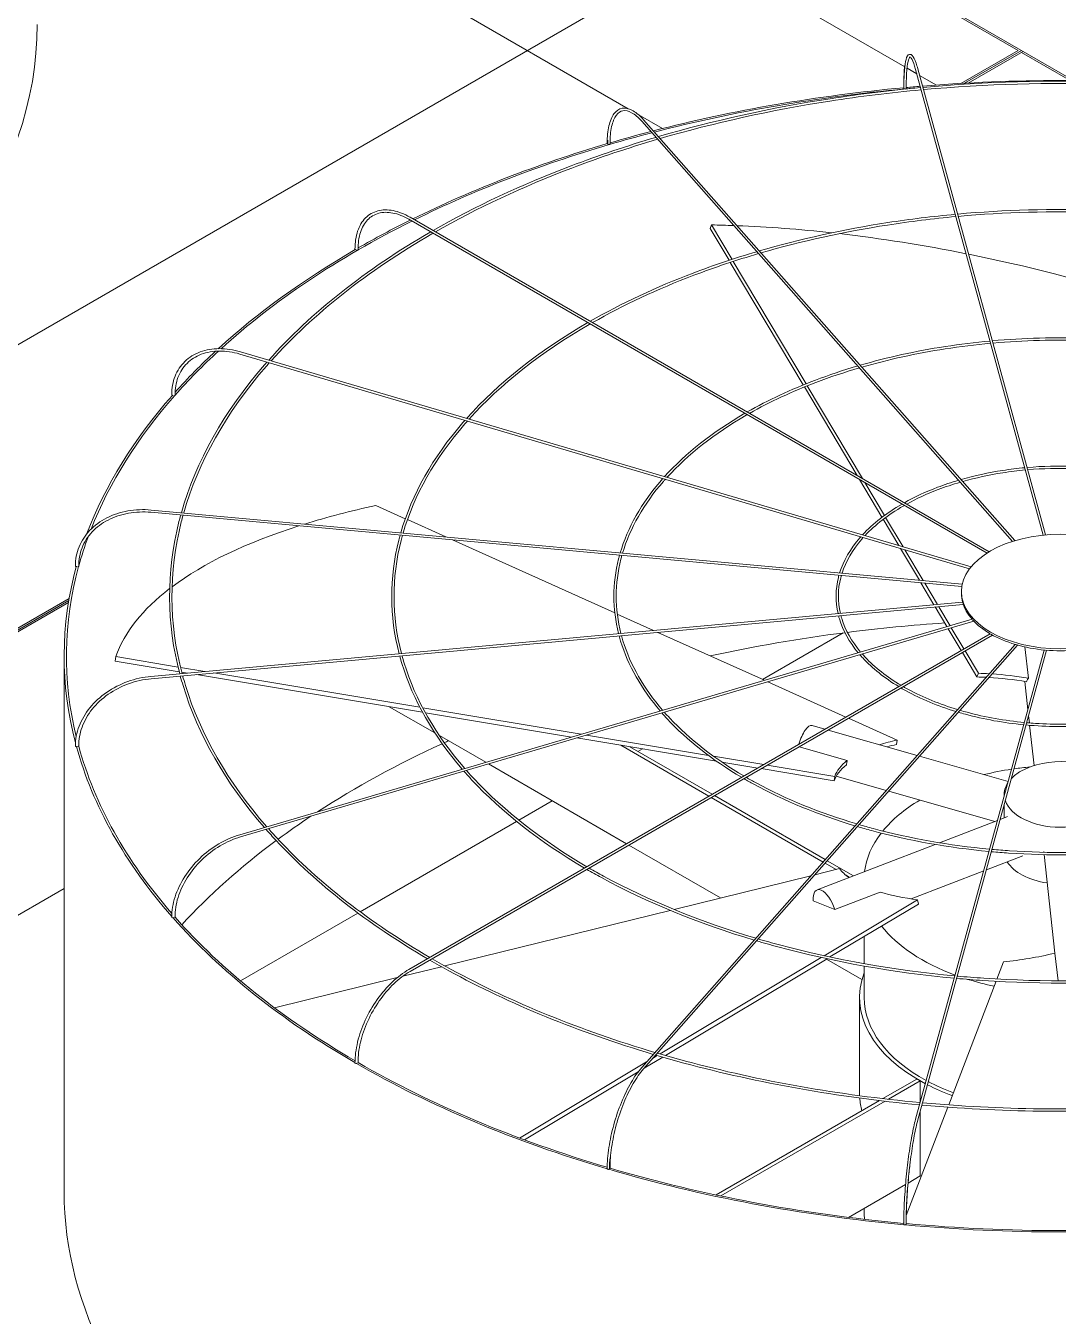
# Model space of a CAD drawing. Header units: millimetres. Extents: x -312439 to 477422, y -331570 to 212570.
# Drawn here: x 398898.2 to 399169.7, y 92986.9 to 93326.3 of the extents above; entities that cross this region are included whole.
import ezdxf

# ---------------------------------------------------------------- set-up
doc = ezdxf.new("R2010")
doc.units = ezdxf.units.MM

msp = doc.modelspace()

# ---------------------------------------------------------------- linework, layer by layer
at = {"color": 0, "linetype": 'Continuous', "lineweight": 0, "extrusion": (8.40036e-17, 0.816497, 0.57735)}
for p, q in [((399173.712, 93311.863), (398901.151, 93469.226)), ((398901.171, 93447.212), (399129.31, 93315.496)), ((399056.607, 93304.465), (398901.171, 93394.205)), ((399095.037, 93357.286), (398105.478, 92785.964)), ((399159.131, 93319.781), (399116.258, 93344.534)), ((399144.109, 93311.108), (399159.131, 93319.781)), ((399159.998, 93319.781), (399145.071, 93311.163)), ((399160.431, 93319.531), (399146.028, 93311.216)), ((399172.836, 93311.869), (399159.998, 93319.281)), ((399129.931, 93315.138), (399132.483, 93313.664)), ((399166.384, 93192.399), (399132.763, 93314.956)), ((399132.173, 93314.794), (399165.766, 93192.339)), ((399133.237, 93313.229), (399137.644, 93310.684)), ((399065.637, 93299.251), (399059.215, 93302.959)), ((399060.624, 93301.557), (399158.306, 93190.873)), ((399157.664, 93190.674), (399060.165, 93301.152)), ((399150.964, 93187.596), (398998.932, 93275.372)), ((399151.555, 93187.962), (398999.238, 93275.903)), ((399078.164, 93272.929), (399078.535, 93273.896)), ((399083.127, 93264.589), (399078.164, 93272.929)), ((399078.535, 93273.896), (399083.918, 93264.848)), ((399102.627, 93231.814), (399083.448, 93264.05)), ((399084.239, 93264.309), (399103.39, 93232.122)), ((398954.627, 93240.534), (399146.794, 93184.003)), ((398954.454, 93239.947), (399146.385, 93183.485)), ((399116.77, 93208.046), (399102.944, 93231.282)), ((399103.707, 93231.59), (399118.21, 93207.214)), ((399123.335, 93197.011), (399117.411, 93206.968)), ((399118.851, 93206.137), (399123.99, 93197.5)), ((398997.975, 93196.649), (398990.217, 93200.14)), ((399144.335, 93178.824), (398931.095, 93198.324)), ((399144.45, 93179.429), (398931.151, 93198.934)), ((399008.643, 93191.847), (398998.535, 93196.396)), ((399127.739, 93189.609), (399123.651, 93196.481)), ((399124.305, 93196.971), (399128.886, 93189.272)), ((399053.072, 93171.851), (399010.358, 93191.076)), ((399133.183, 93180.459), (399128.2, 93188.835)), ((399129.346, 93188.498), (399134.184, 93180.367)), ((399137.02, 93174.011), (399133.57, 93179.809)), ((399134.571, 93179.717), (399137.917, 93174.093)), ((399144.233, 93176.99), (399144.233, 93177.49)), ((398909.57, 93175.697), (398663.335, 93033.533)), ((398909.475, 93175.142), (398664.296, 93033.588)), ((398665.254, 93033.641), (398909.384, 93174.589)), ((399144.536, 93174.698), (398931.095, 93155.18)), ((398931.151, 93154.57), (399144.717, 93174.1)), ((399140.437, 93168.269), (399137.367, 93173.428)), ((399138.264, 93173.51), (399141.241, 93168.505)), ((398954.454, 93113.557), (399147.024, 93170.207)), ((399147.484, 93169.703), (398954.627, 93112.97)), ((399063.26, 93167.266), (399053.723, 93171.558)), ((399151.785, 93166.382), (398998.932, 93078.132)), ((398999.238, 93077.601), (399152.405, 93166.032)), ((399092.418, 93154.143), (399064.396, 93166.755)), ((399091.912, 93154.371), (399113.103, 93166.606)), ((399144.174, 93161.987), (399140.76, 93167.725)), ((399141.565, 93167.962), (399144.878, 93162.394)), ((399158.341, 93163.597), (399060.165, 93052.352)), ((399158.992, 93163.409), (399060.624, 93051.946)), ((399161.841, 93154.714), (399160.929, 93162.923)), ((398908.242, 93019.739), (398908.242, 93160.479)), ((398921.647, 93159.221), (398921.811, 93160.367)), ((398938.502, 93156.415), (398921.647, 93159.221)), ((398921.811, 93160.367), (398938.199, 93157.638)), ((399132.173, 93038.71), (399166.026, 93162.115)), ((399166.646, 93162.059), (399132.763, 93038.548)), ((399148.318, 93155.022), (399144.487, 93161.461)), ((399145.191, 93161.867), (399148.689, 93155.989)), ((398938.855, 93157.529), (398945.21, 93156.471)), ((398940.664, 93156.055), (398939.163, 93156.305)), ((399002.48, 93145.764), (398943.048, 93155.658)), ((398947.594, 93156.074), (399001.798, 93147.05)), ((399148.318, 93155.022), (399148.689, 93155.989)), ((399113.867, 93144.489), (399093.276, 93153.757)), ((399160.898, 93153.843), (399161.722, 93146.426)), ((399005.744, 93140.301), (398993.77, 93147.214)), ((399002.555, 93146.924), (399044.27, 93139.979)), ((399041.724, 93139.23), (399003.248, 93145.636)), ((399104.988, 93142.251), (399108.334, 93141.295)), ((399127.339, 93138.426), (399114.555, 93144.18)), ((399161.906, 93144.779), (399162.11, 93142.938)), ((399162.179, 93142.318), (399163.354, 93131.752)), ((399019.117, 93132.58), (399006.935, 93139.613)), ((399079.804, 93132.89), (399043.11, 93138.999)), ((399045.656, 93139.748), (399077.685, 93134.416)), ((399109.153, 93141.061), (399132.553, 93134.376)), ((399054.626, 93137.082), (399077.831, 93123.684)), ((399078.697, 93124.184), (399057.06, 93136.677)), ((399059.162, 93135.463), (399060.324, 93136.133)), ((399101.585, 93136.691), (399114.207, 93133.085)), ((399127.175, 93137.281), (399127.339, 93138.426)), ((399056.178, 93111.183), (399019.85, 93132.157)), ((399079.028, 93134.192), (399092.225, 93131.995)), ((399090.649, 93131.085), (399081.228, 93132.653)), ((399093.176, 93131.837), (399110.924, 93128.882)), ((399133.206, 93134.19), (399156.537, 93127.524)), ((399110.76, 93127.737), (399091.6, 93130.926)), ((399110.76, 93127.737), (399110.924, 93128.882)), ((399111.325, 93128.943), (399124.449, 93125.194)), ((399125.102, 93125.007), (399153.057, 93117.021)), ((399027.825, 93117.37), (399036.643, 93122.461)), ((399078.444, 93123.331), (399107.832, 93106.364)), ((399108.416, 93107.026), (399079.31, 93123.831)), ((399155.492, 93124.143), (399155.492, 93123.714)), ((399154.436, 93117.552), (399156.381, 93118.3)), ((399155.492, 93121.399), (399155.492, 93117.958)), ((398986.105, 93093.283), (399027.256, 93117.042)), ((399138.498, 93111.421), (399153.726, 93117.279)), ((399080.892, 93096.914), (399056.79, 93110.829)), ((399106.274, 93099.026), (399137.371, 93110.988)), ((399150.804, 93104.31), (399160.35, 93107.982)), ((399165.893, 93108.918), (399165.866, 93109.161)), ((399168.841, 93082.404), (399165.961, 93108.304)), ((399112.182, 93104.621), (399105.702, 93103.025)), ((399108.373, 93106.051), (399111.248, 93104.391)), ((399115.876, 93102.719), (399108.957, 93106.714)), ((399104.658, 93102.768), (399068.642, 93093.896)), ((399113.883, 93102.87), (399114.836, 93102.32)), ((399130.977, 93096.683), (399150.094, 93104.037)), ((398908.242, 93099.421), (398779.567, 93025.13)), ((399110.901, 93093.864), (399122.833, 93098.454)), ((399105.204, 93096.133), (399110.901, 93093.864)), ((399108.112, 93081.726), (399132.703, 93096.446)), ((399132.909, 93095.314), (399109.652, 93081.393)), ((399132.909, 93095.314), (399132.703, 93096.446)), ((398954.641, 93075.117), (398985.527, 93092.95)), ((399067.637, 93093.649), (399008.368, 93079.05)), ((399118.668, 93079.633), (399118.668, 93086.79)), ((399064.969, 93055.902), (399107.346, 93081.268)), ((399108.881, 93080.932), (399066.383, 93055.494)), ((399118.083, 93075.442), (399108.73, 93080.842)), ((399168.841, 93082.404), (399169.649, 93075.138)), ((399007.495, 93078.835), (398997.302, 93076.324)), ((399118.668, 93070.701), (399118.668, 93079.011)), ((399155.31, 93080.14), (399153.571, 93075.602)), ((398995.856, 93075.968), (398963.596, 93068.022)), ((399153.341, 93075.001), (399140.886, 93042.493)), ((399117.443, 93045.698), (399117.443, 93070.701)), ((399028.026, 93033.789), (399061.426, 93053.781)), ((399065.664, 93055.063), (399060.811, 93052.158)), ((399063.158, 93054.818), (399064.253, 93055.473)), ((399059.238, 93051.217), (399029.318, 93033.307)), ((399132.543, 93049.305), (399123.601, 93044.142)), ((399125.044, 93043.975), (399133.409, 93048.805)), ((399133.409, 93048.805), (399132.543, 93049.305)), ((399133.409, 93048.805), (399133.409, 93043.216)), ((399122.715, 93043.631), (399079.729, 93018.813)), ((399080.997, 93018.545), (399124.153, 93043.461)), ((399140.657, 93041.896), (399129.735, 93013.389)), ((399133.409, 93040.901), (399133.409, 93023.802)), ((399133.409, 93023.802), (399130.205, 93021.952)), ((399129.54, 93021.568), (399114.57, 93012.925)), ((399118.668, 93014.305), (399118.668, 93015.291)), ((399129.058, 93011.619), (399128.955, 93011.351))]:
    msp.add_line(p, q, dxfattribs=at)
at = {"color": 0, "linetype": 'Continuous', "lineweight": 0}
for centre, major_axis, ratio, start_param, end_param in [((398638.946, 93326.613), (262.225, 0), 0.5773503, 5.4977871, 6.2831853), ((399170.468, 93160.479), (-262.225, 0), 0.5773503, 4.5737285, 4.8518651), ((399170.468, 93160.479), (-262.225, 0), 0.5773503, 4.8709744, 5.1337903), ((399170.468, 93160.479), (-261.613, 0), 0.5773503, 4.8702538, 5.1336735), ((399129.362, 93309.986), (0.306, 0), 0.5773503, 3.1415927, 3.7072911), ((399129.41, 93309.812), (0.306, 0.001), 0.5647458, 3.2969897, 4.867786), ((399129.41, 93309.812), (0.306, 0.001), 0.5647458, 4.867786, 6.2831853), ((399170.468, 93160.479), (-261.613, 0), 0.5773503, 4.8601846, 4.8693633), ((399170.468, 93160.479), (-262.225, 0), 0.5773503, 4.8542575, 4.8684283), ((399170.468, 93160.479), (-261.613, 0), 0.5773503, 5.1364588, 5.1836819), ((399170.468, 93160.479), (-262.225, 0), 0.5773503, 5.1365691, 5.1818933), ((399170.468, 93160.479), (-262.225, 0), 0.5773503, 5.1849758, 5.420347), ((399170.468, 93160.479), (-261.613, 0), 0.5773503, 5.183912, 5.4201653), ((399051.381, 93295.358), (0.306, 0), 0.5773503, 3.1415927, 4.134446), ((399051.52, 93295.2), (0.306, 0.003), 0.5659728, 3.6079382, 5.1787345), ((399051.52, 93295.2), (0.306, 0.003), 0.5659728, 5.1787345, 6.2831853), ((399170.468, 93160.479), (-261.613, 0), 0.5773503, 5.4234857, 5.718128), ((399170.468, 93160.479), (-262.225, 0), 0.5773503, 5.4236595, 5.4949761), ((399170.838, 93118.763), (-236.033, 90.421), 0.5343599, 5.2814302, 5.3074736), ((399170.838, 93118.763), (-236.033, 90.421), 0.5343599, 5.1688261, 5.2776752), ((399170.838, 93118.763), (-236.033, 90.421), 0.5343599, 5.0198116, 5.1604272), ((399170.468, 93160.479), (-262.225, 0), 0.5773503, 5.4989549, 5.7196003), ((398985.046, 93267.532), (0.306, 0), 0.5773503, 3.1415927, 4.450555), ((398985.263, 93267.407), (0.306, 0.004), 0.5683066, 5.4901351, 6.2831853), ((398985.263, 93267.407), (0.306, 0.004), 0.5683066, 3.9193388, 5.4901351), ((399170.838, 93118.763), (-236.033, 90.421), 0.5343599, 4.8289255, 5.0170065), ((399170.468, 93160.479), (-261.613, 0), 0.5773503, 5.7230202, 5.8115447), ((399170.468, 93160.479), (-262.225, 0), 0.5773503, 5.7247725, 5.8068149), ((399170.468, 93160.479), (-262.225, 0), 0.5773503, 5.8129334, 6.0685314), ((399170.468, 93160.479), (-261.613, 0), 0.5773503, 5.8119417, 6.0598961), ((398936.851, 93229.234), (0.306, 0), 0.5773503, 3.1415927, 4.7647143), ((398937.124, 93229.154), (0.306, 0.005), 0.5715189, 4.2314546, 5.8022509), ((398937.124, 93229.154), (0.306, 0.005), 0.5715189, 5.8022509, 6.2831853), ((399170.632, 93118.941), (-250.189, 35.961), 0.3284711, 5.5638228, 5.6785471), ((399170.632, 93118.941), (-250.189, 35.961), 0.3284711, 5.6885713, 5.965771), ((399170.468, 93160.479), (-261.613, 0), 0.5773503, 6.0736106, 6.1250005), ((399170.468, 93160.479), (-262.225, 0), 0.5773503, 6.126925, 6.4343205), ((399170.468, 93160.479), (-261.613, 0), 0.5773503, 6.1262297, 6.4235661), ((398911.514, 93184.211), (0.306, 0), 0.5773503, 3.1415927, 5.0788735), ((398911.816, 93184.184), (0.306, 0.006), 0.5752952, 4.5444916, 6.1152879), ((398911.816, 93184.184), (0.306, 0.006), 0.5752952, 6.1152879, 6.2831853), ((399170.632, 93118.941), (-250.189, 35.961), 0.3284711, 5.9728515, 6.2156373), ((399170.359, 93176.99), (-26.126, 0), 0.5773503, 0, 0.1535113), ((399170.359, 93176.99), (-26.126, 0), 0.5773503, 0.160648, 0.4676706), ((399170.468, 93019.239), (-261.613, 0), 0.5773503, 4.8296672, 4.9289778), ((399170.359, 93176.99), (-26.126, 0), 0.5773503, 0.4748072, 0.7818298), ((399170.468, 93019.239), (-261.613, 0), 0.5773503, 4.9315023, 5.0730373), ((399170.359, 93176.99), (-26.126, 0), 0.5773503, 0.7889665, 1.0959891), ((399170.359, 93176.99), (-26.126, 0), 0.5773503, 1.1031258, 1.4101484), ((399170.359, 93176.99), (-26.126, 0), 0.5773503, 1.417285, 1.7243076), ((399170.838, 93118.763), (56.639, -21.698), 0.5343599, 2.113134, 2.1658809), ((399170.838, 93118.763), (56.639, -21.698), 0.5343599, 1.92896, 2.0989228), ((399170.468, 93117.796), (-56.639, 21.698), 0.5343599, 5.2632147, 5.3074736), ((399170.468, 93117.796), (-56.639, 21.698), 0.5343599, 5.0728277, 5.2488944), ((399103.469, 93136.936), (1.518, 5.315), 0.3621096, 0, 1.5955332), ((398911.514, 93136.872), (0.306, 0), 0.5773503, 3.1415927, 5.3930328), ((399170.468, 93160.479), (-262.225, 0), 0.5773503, 0.15775, 0.4689102), ((398911.816, 93136.9), (0.306, 0.006), 0.5792658, 4.8585762, 6.2831853), ((399170.468, 93160.479), (-261.613, 0), 0.5773503, 0.1573017, 0.4645126), ((399170.468, 93019.239), (-261.613, 0), 0.5773503, 5.3840325, 5.5566031), ((399170.468, 93019.239), (-261.613, 0), 0.5773503, 5.3759613, 5.381266), ((399170.632, 93118.941), (-60.036, 8.629), 0.3284711, 5.5638228, 5.6832782), ((399170.468, 93117.796), (-60.036, 8.629), 0.3284711, 5.5638228, 5.6281345), ((399170.468, 93117.796), (-60.036, 8.629), 0.3284711, 5.9809914, 6.2156373), ((399170.632, 93118.941), (-60.036, 8.629), 0.3284711, 5.9787164, 6.2156373), ((399170.468, 93124.143), (-14.976, 0), 0.5773503, 3.6916997, 5.4977871), ((399170.468, 93101.831), (-51.8, 0), 0.5773503, 4.9668384, 5.1151413), ((399170.468, 93124.143), (-14.976, 0), 0.5773503, 5.4977871, 5.7722245), ((399170.468, 93101.831), (-51.8, 0), 0.5773503, 4.8725497, 4.9536635), ((399170.468, 93124.143), (-14.976, 0), 0.5773503, 5.9253681, 6.3268432), ((399170.468, 93101.831), (-51.8, 0), 0.5773503, 5.5125312, 5.8454489), ((399170.468, 93124.143), (-14.976, 0), 0.5773503, 0.1968015, 2.9056449), ((399170.468, 93019.239), (-261.613, 0), 0.5773503, 5.5668053, 5.6187776), ((399170.468, 93019.239), (-261.613, 0), 0.5773503, 5.6218563, 5.7966666), ((399170.468, 93101.831), (-51.8, 0), 0.5773503, 5.864801, 6.2160224), ((399170.262, 93118.927), (-59.674, -10.853), 0.3443205, 0.1772511, 0.3142745), ((399170.468, 93109.236), (-14.976, 0), 0.5773503, 0.3310244, 1.3226651), ((399108.258, 93093.867), (-1.984, 5.159), 0.4527097, 4.5393785, 7.2340672), ((399170.262, 93118.927), (-59.674, -10.853), 0.3443205, 0.5921448, 0.8290657), ((398936.851, 93091.85), (0.306, 0), 0.5773503, 3.1415927, 5.7071921), ((399170.468, 93160.479), (-262.225, 0), 0.5773503, 0.4717795, 0.7837457), ((398937.124, 93091.93), (0.306, 0.005), 0.5830421, 5.1737369, 6.2831853), ((399170.468, 93160.479), (-261.613, 0), 0.5773503, 0.4715588, 0.781436), ((399170.468, 93101.831), (-51.8, 0), 0.5773503, 0.4237953, 1.0021877), ((399170.097, 93118.735), (-56.425, -22.248), 0.5660586, 1.0925617, 1.3294826), ((399170.468, 93070.701), (-53.025, 0), 0.5773503, 6.0678252, 7.1147249), ((399170.468, 93101.831), (-51.8, 0), 0.5773503, 1.0153625, 1.0203014), ((399170.468, 93101.831), (-51.8, 0), 0.5773503, 1.0757224, 1.2236785), ((399170.468, 93070.701), (51.8, 0), 0.5773503, 3.1415927, 3.9574848), ((398985.263, 93053.676), (0.306, 0.004), 0.5862544, 5.4898935, 6.2831853), ((399170.468, 93160.479), (-261.613, 0), 0.5773503, 0.7858227, 1.096892), ((398985.046, 93053.551), (0.306, 0), 0.5773503, 3.1415927, 6.0213513), ((399170.468, 93160.479), (-262.225, 0), 0.5773503, 0.7858257, 1.0981183), ((399170.468, 93070.701), (-53.025, 0), 0.5773503, 0.8456372, 1.0001122), ((399170.468, 93070.701), (51.8, 0), 0.5773503, 3.9720631, 4.1329788), ((399170.468, 93045.698), (53.025, 0), 0.5773503, 3.1415927, 3.1671433), ((399170.468, 93045.698), (53.025, 0), 0.5773503, 3.1875095, 3.2970925), ((399051.381, 93025.726), (-0.306, 0), 0.5773503, 0, 3.1415927), ((399170.468, 93160.479), (-262.225, 0), 0.5773503, 1.0998851, 1.4125333), ((399051.52, 93025.883), (-0.306, -0.003), 0.5885883, 2.6652649, 3.1415927), ((399170.468, 93160.479), (-261.613, 0), 0.5773503, 1.1000981, 1.4118355), ((399170.468, 93045.698), (53.025, 0), 0.5773503, 3.9385413, 3.9453811), ((399170.468, 93019.739), (262.225, 0), 0.5773503, 3.1415927, 5.4977871), ((399170.468, 93014.305), (51.8, 0), 0.5773503, 3.1415927, 3.2048035), ((399129.362, 93011.097), (-0.306, 0), 0.5773503, 0, 3.1415927), ((399170.468, 93160.479), (-262.225, 0), 0.5773503, 1.4139544, 1.727034), ((399129.41, 93011.272), (-0.306, -0.001), 0.5898153, 2.9827557, 3.1415927), ((399170.468, 93160.479), (-261.613, 0), 0.5773503, 1.41439, 1.726367), ((398689.693, 92882.904), (-261.613, 0), 0.5773503, 3.7066773, 3.9265771), ((398689.693, 92882.904), (-262.225, 0), 0.5773503, 3.705131, 3.9265633)]:
    msp.add_ellipse(centre, major_axis=major_axis, ratio=ratio, start_param=start_param, end_param=end_param, dxfattribs=at)
msp.add_ellipse((399170.359, 93177.49), major_axis=(26.126, 0), ratio=0.5773503, dxfattribs=at)
for points, knots in [([(399129.056, 93309.986), (399129.056, 93311.69), (399129.108, 93313.207), (399129.31, 93315.725), (399129.46, 93316.725), (399129.862, 93318.147), (399130.087, 93318.662), (399130.872, 93318.777), (399131.121, 93318.63), (399131.672, 93318.044), (399131.979, 93317.39), (399132.459, 93316.008), (399132.611, 93315.51), (399132.763, 93314.956)], [4.712389, 4.712389, 4.712389, 4.712389, 5.0265482, 5.0265482, 5.3407075, 5.3407075, 5.6548668, 5.6548668, 5.8236028, 5.8236028, 6.1377621, 6.1377621, 6.2831853, 6.2831853, 6.2831853, 6.2831853]), ([(399129.438, 93316.122), (399129.429, 93316.062), (399129.42, 93316), (399129.268, 93314.913), (399129.174, 93313.609), (399129.11, 93311.372), (399129.102, 93310.612), (399129.104, 93309.811)], [1.10131175, 1.10131175, 1.10131175, 1.10131175, 1.12076762, 1.12076762, 1.43803566, 1.43803566, 1.5863026, 1.5863026, 1.5863026, 1.5863026]), ([(399132.173, 93314.794), (399131.854, 93315.954), (399131.535, 93316.846), (399130.979, 93317.927), (399130.73, 93318.077), (399130.703, 93318.077), (399130.498, 93317.928), (399130.146, 93316.763), (399130.002, 93315.913), (399129.791, 93313.67), (399129.729, 93312.24), (399129.716, 93310.351), (399129.716, 93310.084), (399129.716, 93309.813)], [0, 0, 0, 0, 0.3152669, 0.3152669, 0.6094726, 0.6094726, 0.9267406, 0.9267406, 1.2208373, 1.2208373, 1.5356304, 1.5356304, 1.5863402, 1.5863402, 1.5863402, 1.5863402]), ([(399206.617, 93310.076), (399199.122, 93310.754), (399191.57, 93311.221), (399167.342, 93312.037), (399150.584, 93311.567), (399134.102, 93310.076)], [5.342386, 5.342386, 5.342386, 5.342386, 5.43953692, 5.43953692, 5.65318828, 5.65318828, 5.65318828, 5.65318828]), ([(399133.482, 93310.02), (399125.476, 93309.283), (399117.535, 93308.306), (399094.108, 93304.68), (399078.946, 93301.332), (399064.54, 93297.121)], [5.65586592, 5.65586592, 5.65586592, 5.65586592, 5.75969853, 5.75969853, 5.96646224, 5.96646224, 5.96646224, 5.96646224]), ([(399133.647, 93309.42), (399125.57, 93308.678), (399117.56, 93307.693), (399094.239, 93304.075), (399079.243, 93300.767), (399064.987, 93296.613)], [5.65539644, 5.65539644, 5.65539644, 5.65539644, 5.76029586, 5.76029586, 5.96514032, 5.96514032, 5.96514032, 5.96514032]), ([(399206.452, 93309.476), (399198.934, 93310.154), (399191.358, 93310.62), (399167.24, 93311.419), (399150.617, 93310.95), (399134.267, 93309.476)], [5.34285963, 5.34285963, 5.34285963, 5.34285963, 5.44045758, 5.44045758, 5.65271466, 5.65271466, 5.65271466, 5.65271466]), ([(399051.075, 93295.358), (399051.075, 93297.073), (399051.225, 93298.622), (399051.822, 93301.248), (399052.266, 93302.326), (399053.447, 93303.911), (399054.196, 93304.417), (399055.836, 93304.701), (399056.696, 93304.528), (399058.509, 93303.608), (399059.474, 93302.822), (399060.498, 93301.699), (399060.561, 93301.629), (399060.624, 93301.557)], [4.712389, 4.712389, 4.712389, 4.712389, 5.0265482, 5.0265482, 5.3407075, 5.3407075, 5.6548668, 5.6548668, 5.9484515, 5.9484515, 6.2626108, 6.2626108, 6.2831853, 6.2831853, 6.2831853, 6.2831853]), ([(399060.165, 93301.152), (399059.251, 93302.188), (399058.343, 93302.954), (399056.659, 93303.876), (399055.894, 93304.032), (399054.552, 93303.797), (399053.955, 93303.403), (399052.928, 93302.004), (399052.512, 93301), (399051.959, 93298.496), (399051.819, 93297.006), (399051.826, 93295.299), (399051.826, 93295.251), (399051.826, 93295.203)], [0, 0, 0, 0, 0.3146448, 0.3146448, 0.6289116, 0.6289116, 0.9461796, 0.9461796, 1.2634477, 1.2634477, 1.5772832, 1.5772832, 1.5863402, 1.5863402, 1.5863402, 1.5863402]), ([(399063.891, 93296.93), (399056.217, 93294.67), (399048.76, 93292.165), (399028.527, 93284.477), (399016.35, 93278.769), (399005.273, 93272.418)], [5.96956861, 5.96956861, 5.96956861, 5.96956861, 6.07987049, 6.07987049, 6.27966483, 6.27966483, 6.27966483, 6.27966483]), ([(399064.338, 93296.423), (399056.565, 93294.141), (399049.013, 93291.608), (399028.863, 93283.946), (399016.837, 93278.318), (399005.887, 93272.064)], [5.96825255, 5.96825255, 5.96825255, 5.96825255, 6.08012371, 6.08012371, 6.27780239, 6.27780239, 6.27780239, 6.27780239]), ([(399051.223, 93296.212), (399051.217, 93296.008), (399051.214, 93295.801), (399051.212, 93295.462), (399051.213, 93295.331), (399051.214, 93295.199)], [7.805980691, 7.805980691, 7.805980691, 7.805980691, 7.845140151, 7.845140151, 7.869416781, 7.869416781, 7.869416781, 7.869416781]), ([(398984.74, 93267.532), (398984.74, 93269.258), (398984.976, 93270.853), (398985.91, 93273.632), (398986.608, 93274.816), (398988.407, 93276.636), (398989.505, 93277.272), (398991.973, 93277.923), (398993.34, 93277.94), (398996.205, 93277.371), (398997.704, 93276.783), (398999.211, 93275.918), (398999.225, 93275.91), (398999.238, 93275.903)], [0, 0, 0, 0, 0.3141593, 0.3141593, 0.6283185, 0.6283185, 0.9411039, 0.9411039, 1.2538555, 1.2538555, 1.5680148, 1.5680148, 1.5707963, 1.5707963, 1.5707963, 1.5707963]), ([(399197.474, 93276.748), (399191.89, 93277.251), (399186.264, 93277.599), (399168.147, 93278.21), (399155.593, 93277.861), (399143.245, 93276.748)], [5.34296141, 5.34296141, 5.34296141, 5.34296141, 5.43938168, 5.43938168, 5.65261288, 5.65261288, 5.65261288, 5.65261288]), ([(399197.309, 93276.148), (399191.702, 93276.651), (399186.052, 93276.997), (399168.044, 93277.592), (399155.626, 93277.244), (399143.41, 93276.148)], [5.34359392, 5.34359392, 5.34359392, 5.34359392, 5.44060854, 5.44060854, 5.65198037, 5.65198037, 5.65198037, 5.65198037]), ([(398998.932, 93275.372), (398997.494, 93276.202), (398996.063, 93276.763), (398993.363, 93277.298), (398992.096, 93277.273), (398989.845, 93276.659), (398988.858, 93276.072), (398987.236, 93274.378), (398986.6, 93273.27), (398985.755, 93270.622), (398985.547, 93269.085), (398985.569, 93267.411)], [4.712389, 4.712389, 4.712389, 4.712389, 5.029657, 5.029657, 5.3469251, 5.3469251, 5.6641931, 5.6641931, 5.9814611, 5.9814611, 6.2987292, 6.2987292, 6.2987292, 6.2987292]), ([(399142.625, 93276.692), (399136.64, 93276.14), (399130.704, 93275.409), (399113.188, 93272.699), (399101.85, 93270.199), (399091.072, 93267.056)], [5.65618024, 5.65618024, 5.65618024, 5.65618024, 5.75959703, 5.75959703, 5.96555925, 5.96555925, 5.96555925, 5.96555925]), ([(399142.79, 93276.092), (399136.734, 93275.535), (399130.729, 93274.796), (399113.319, 93272.094), (399102.146, 93269.634), (399091.52, 93266.548)], [5.6555551, 5.6555551, 5.6555551, 5.6555551, 5.760393, 5.760393, 5.9637948, 5.9637948, 5.9637948, 5.9637948]), ([(399090.423, 93266.866), (399084.673, 93265.171), (399079.084, 93263.294), (399063.963, 93257.548), (399054.873, 93253.293), (399046.597, 93248.56)], [5.96969757, 5.96969757, 5.96969757, 5.96969757, 6.07982614, 6.07982614, 6.27841616, 6.27841616, 6.27841616, 6.27841616]), ([(399090.871, 93266.359), (399085.02, 93264.642), (399079.338, 93262.736), (399064.299, 93257.018), (399055.359, 93252.842), (399047.211, 93248.205)], [5.96794353, 5.96794353, 5.96794353, 5.96794353, 6.08016355, 6.08016355, 6.27592849, 6.27592849, 6.27592849, 6.27592849]), ([(399188.334, 93243.431), (399184.66, 93243.76), (399180.96, 93243.987), (399168.95, 93244.395), (399160.6, 93244.166), (399152.385, 93243.431)], [5.34408303, 5.34408303, 5.34408303, 5.34408303, 5.43906993, 5.43906993, 5.65149126, 5.65149126, 5.65149126, 5.65149126]), ([(399188.169, 93242.831), (399184.472, 93243.16), (399180.748, 93243.386), (399168.848, 93243.777), (399160.633, 93243.549), (399152.549, 93242.831)], [5.34503474, 5.34503474, 5.34503474, 5.34503474, 5.44090812, 5.44090812, 5.65053954, 5.65053954, 5.65053954, 5.65053954]), ([(398936.545, 93229.234), (398936.545, 93230.966), (398936.845, 93232.616), (398938.02, 93235.586), (398938.896, 93236.905), (398941.137, 93239.072), (398942.501, 93239.92), (398945.572, 93241.061), (398947.279, 93241.355), (398950.868, 93241.368), (398952.749, 93241.087), (398954.627, 93240.534)], [4.712389, 4.712389, 4.712389, 4.712389, 5.0265482, 5.0265482, 5.3407075, 5.3407075, 5.6548668, 5.6548668, 5.969026, 5.969026, 6.2831853, 6.2831853, 6.2831853, 6.2831853]), ([(398954.454, 93239.947), (398952.638, 93240.481), (398950.826, 93240.748), (398947.391, 93240.724), (398945.77, 93240.435), (398942.878, 93239.335), (398941.607, 93238.525), (398939.532, 93236.467), (398938.728, 93235.218), (398937.663, 93232.395), (398937.402, 93230.82), (398937.43, 93229.159)], [0, 0, 0, 0, 0.317268, 0.317268, 0.6345361, 0.6345361, 0.9518041, 0.9518041, 1.2690722, 1.2690722, 1.5863402, 1.5863402, 1.5863402, 1.5863402]), ([(399151.765, 93243.375), (399147.802, 93243.008), (399143.872, 93242.523), (399132.265, 93240.729), (399124.747, 93239.076), (399117.597, 93237)], [5.65683386, 5.65683386, 5.65683386, 5.65683386, 5.75939254, 5.75939254, 5.96383461, 5.96383461, 5.96383461, 5.96383461]), ([(399151.93, 93242.775), (399147.896, 93242.404), (399143.897, 93241.91), (399132.396, 93240.124), (399125.044, 93238.511), (399118.046, 93236.492)], [5.65589869, 5.65589869, 5.65589869, 5.65589869, 5.76058509, 5.76058509, 5.96118261, 5.96118261, 5.96118261, 5.96118261]), ([(398961.595, 93237.846), (398961.37, 93237.591), (398961.146, 93237.335), (398950.306, 93224.866), (398942.908, 93211.711), (398939.073, 93198.209)], [0.31387846, 0.31387846, 0.31387846, 0.31387846, 0.32022171, 0.32022171, 0.6228537, 0.6228537, 0.6228537, 0.6228537]), ([(398962.244, 93237.655), (398961.971, 93237.348), (398961.701, 93237.039), (398950.869, 93224.593), (398943.515, 93211.538), (398939.693, 93198.152)], [0.31209175, 0.31209175, 0.31209175, 0.31209175, 0.31977769, 0.31977769, 0.62202139, 0.62202139, 0.62202139, 0.62202139]), ([(399116.948, 93236.81), (399113.123, 93235.682), (399109.406, 93234.433), (399099.395, 93230.63), (399093.388, 93227.825), (399087.91, 93224.707)], [5.97003164, 5.97003164, 5.97003164, 5.97003164, 6.07973571, 6.07973571, 6.27604568, 6.27604568, 6.27604568, 6.27604568]), ([(399117.395, 93236.303), (399113.471, 93235.153), (399109.659, 93233.876), (399099.731, 93230.1), (399093.875, 93227.374), (399088.526, 93224.352)], [5.96740299, 5.96740299, 5.96740299, 5.96740299, 6.08024114, 6.08024114, 6.27230164, 6.27230164, 6.27230164, 6.27230164]), ([(399013.661, 93222.529), (399013.484, 93222.33), (399013.309, 93222.13), (399005.215, 93212.818), (398999.679, 93203.006), (398996.783, 93192.932)], [0.31368489, 0.31368489, 0.31368489, 0.31368489, 0.32029533, 0.32029533, 0.62093354, 0.62093354, 0.62093354, 0.62093354]), ([(399014.31, 93222.339), (399014.086, 93222.087), (399013.864, 93221.834), (399005.778, 93212.545), (399000.287, 93202.833), (398997.405, 93192.875)], [0.31130083, 0.31130083, 0.31130083, 0.31130083, 0.31970361, 0.31970361, 0.61980435, 0.61980435, 0.61980435, 0.61980435]), ([(399160.905, 93210.058), (399158.965, 93209.876), (399157.04, 93209.638), (399151.342, 93208.759), (399147.645, 93207.954), (399144.123, 93206.944)], [5.65878241, 5.65878241, 5.65878241, 5.65878241, 5.75876753, 5.75876753, 5.95869527, 5.95869527, 5.95869527, 5.95869527]), ([(399179.194, 93210.114), (399177.431, 93210.268), (399175.656, 93210.376), (399169.754, 93210.58), (399165.607, 93210.471), (399161.525, 93210.114)], [5.34742678, 5.34742678, 5.34742678, 5.34742678, 5.43812478, 5.43812478, 5.64814751, 5.64814751, 5.64814751, 5.64814751]), ([(399179.029, 93209.514), (399177.243, 93209.668), (399175.444, 93209.774), (399169.652, 93209.962), (399165.64, 93209.855), (399161.689, 93209.514)], [5.34934775, 5.34934775, 5.34934775, 5.34934775, 5.44178794, 5.44178794, 5.64622654, 5.64622654, 5.64622654, 5.64622654]), ([(399065.718, 93207.215), (399065.594, 93207.074), (399065.47, 93206.933), (399060.121, 93200.777), (399056.447, 93194.305), (399054.492, 93187.655)], [0.31344956, 0.31344956, 0.31344956, 0.31344956, 0.32044212, 0.32044212, 0.61727915, 0.61727915, 0.61727915, 0.61727915]), ([(399066.368, 93207.024), (399066.195, 93206.831), (399066.025, 93206.637), (399060.685, 93200.505), (399057.055, 93194.132), (399055.114, 93187.598)], [0.30986952, 0.30986952, 0.30986952, 0.30986952, 0.31955549, 0.31955549, 0.6155298, 0.6155298, 0.6155298, 0.6155298]), ([(399143.473, 93206.755), (399141.574, 93206.193), (399139.728, 93205.572), (399134.828, 93203.712), (399131.904, 93202.357), (399129.226, 93200.854)], [5.97102709, 5.97102709, 5.97102709, 5.97102709, 6.0794509, 6.0794509, 6.26898955, 6.26898955, 6.26898955, 6.26898955]), ([(399161.07, 93209.458), (399159.059, 93209.272), (399157.065, 93209.025), (399151.473, 93208.154), (399147.943, 93207.388), (399144.572, 93206.435)], [5.65692719, 5.65692719, 5.65692719, 5.65692719, 5.76114351, 5.76114351, 5.95335964, 5.95335964, 5.95335964, 5.95335964]), ([(399143.92, 93206.248), (399141.922, 93205.664), (399139.982, 93205.015), (399135.164, 93203.182), (399132.392, 93201.906), (399129.844, 93200.497)], [5.96578422, 5.96578422, 5.96578422, 5.96578422, 6.08045705, 6.08045705, 6.26142742, 6.26142742, 6.26142742, 6.26142742]), ([(398911.207, 93184.211), (398911.207, 93185.948), (398911.54, 93187.655), (398912.839, 93190.842), (398913.805, 93192.319), (398916.27, 93194.898), (398917.768, 93195.999), (398921.148, 93197.72), (398923.029, 93198.34), (398926.991, 93199.042), (398929.071, 93199.124), (398931.151, 93198.934)], [4.712389, 4.712389, 4.712389, 4.712389, 5.0265482, 5.0265482, 5.3407075, 5.3407075, 5.6548668, 5.6548668, 5.969026, 5.969026, 6.2831853, 6.2831853, 6.2831853, 6.2831853]), ([(398931.095, 93198.324), (398929.079, 93198.508), (398927.065, 93198.425), (398923.241, 93197.737), (398921.433, 93197.132), (398918.201, 93195.461), (398916.779, 93194.396), (398914.46, 93191.917), (398913.564, 93190.504), (398912.379, 93187.465), (398912.091, 93185.841), (398912.122, 93184.19)], [0, 0, 0, 0, 0.317268, 0.317268, 0.6345361, 0.6345361, 0.9518041, 0.9518041, 1.2690722, 1.2690722, 1.5863402, 1.5863402, 1.5863402, 1.5863402]), ([(398938.905, 93197.609), (398938.745, 93197.032), (398938.592, 93196.454), (398935.094, 93182.634), (398935.161, 93169.1), (398938.643, 93155.871)], [0.6273321, 0.6273321, 0.6273321, 0.6273321, 0.64026634, 0.64026634, 0.9362265, 0.9362265, 0.9362265, 0.9362265]), ([(398939.525, 93197.553), (398939.362, 93196.968), (398939.207, 93196.382), (398935.704, 93182.597), (398935.773, 93169.115), (398939.262, 93155.927)], [0.62653255, 0.62653255, 0.62653255, 0.62653255, 0.63973087, 0.63973087, 0.93697289, 0.93697289, 0.93697289, 0.93697289]), ([(398996.614, 93192.332), (398996.489, 93191.881), (398996.37, 93191.429), (398993.757, 93181.104), (398993.789, 93171.014), (398996.348, 93161.147)], [0.62689443, 0.62689443, 0.62689443, 0.62689443, 0.64035432, 0.64035432, 0.93404611, 0.93404611, 0.93404611, 0.93404611]), ([(398997.234, 93192.276), (398997.106, 93191.817), (398996.984, 93191.357), (398994.367, 93181.067), (398994.401, 93171.029), (398996.966, 93161.204)], [0.62582334, 0.62582334, 0.62582334, 0.62582334, 0.63964072, 0.63964072, 0.93502054, 0.93502054, 0.93502054, 0.93502054]), ([(399117.776, 93191.901), (399117.703, 93191.819), (399117.63, 93191.736), (399115.027, 93188.736), (399113.216, 93185.603), (399112.206, 93182.377)], [0.31275087, 0.31275087, 0.31275087, 0.31275087, 0.32087906, 0.32087906, 0.60646372, 0.60646372, 0.60646372, 0.60646372]), ([(399118.427, 93191.71), (399118.305, 93191.575), (399118.185, 93191.44), (399115.592, 93188.466), (399113.826, 93185.43), (399112.83, 93182.32)], [0.30556743, 0.30556743, 0.30556743, 0.30556743, 0.31911145, 0.31911145, 0.60263629, 0.60263629, 0.60263629, 0.60263629]), ([(399054.321, 93187.055), (399054.231, 93186.734), (399054.146, 93186.412), (399052.42, 93179.582), (399052.418, 93172.932), (399054.058, 93166.424)], [0.62618978, 0.62618978, 0.62618978, 0.62618978, 0.64052907, 0.64052907, 0.92987427, 0.92987427, 0.92987427, 0.92987427]), ([(399054.941, 93186.999), (399054.848, 93186.67), (399054.76, 93186.34), (399053.03, 93179.545), (399053.03, 93172.946), (399054.675, 93166.481)], [0.62457061, 0.62457061, 0.62457061, 0.62457061, 0.6394598, 0.6394598, 0.93127617, 0.93127617, 0.93127617, 0.93127617]), ([(399112.027, 93181.779), (399111.973, 93181.587), (399111.922, 93181.394), (399111.083, 93178.06), (399111.048, 93174.85), (399111.773, 93171.702)], [0.62410482, 0.62410482, 0.62410482, 0.62410482, 0.64104385, 0.64104385, 0.91753144, 0.91753144, 0.91753144, 0.91753144]), ([(399112.648, 93181.722), (399112.591, 93181.522), (399112.536, 93181.323), (399111.693, 93178.023), (399111.661, 93174.864), (399112.389, 93171.758)], [0.62079185, 0.62079185, 0.62079185, 0.62079185, 0.63891194, 0.63891194, 0.91997787, 0.91997787, 0.91997787, 0.91997787]), ([(399111.921, 93171.101), (399111.99, 93170.836), (399112.064, 93170.573), (399113.079, 93167.221), (399114.747, 93164.213), (399117.08, 93161.398)], [0.93516687, 0.93516687, 0.93516687, 0.93516687, 0.95843835, 0.95843835, 1.2316048, 1.2316048, 1.2316048, 1.2316048]), ([(399112.539, 93171.157), (399112.608, 93170.899), (399112.682, 93170.641), (399113.699, 93167.345), (399115.37, 93164.375), (399117.721, 93161.586)], [0.93813971, 0.93813971, 0.93813971, 0.93813971, 0.96156851, 0.96156851, 1.23828559, 1.23828559, 1.23828559, 1.23828559]), ([(399054.214, 93165.824), (399054.337, 93165.365), (399054.468, 93164.907), (399056.545, 93158.076), (399060.064, 93151.87), (399065.014, 93146.081)], [0.93878416, 0.93878416, 0.93878416, 0.93878416, 0.9592157, 0.9592157, 1.24402203, 1.24402203, 1.24402203, 1.24402203]), ([(399054.833, 93165.88), (399054.955, 93165.427), (399055.086, 93164.975), (399057.165, 93158.201), (399060.688, 93152.033), (399065.659, 93146.271)], [0.94031776, 0.94031776, 0.94031776, 0.94031776, 0.96078603, 0.96078603, 1.24747633, 1.24747633, 1.24747633, 1.24747633]), ([(398996.507, 93160.547), (398996.684, 93159.893), (398996.871, 93159.241), (399000.011, 93148.931), (399005.383, 93139.528), (399012.954, 93130.766)], [0.94000678, 0.94000678, 0.94000678, 0.94000678, 0.95947637, 0.95947637, 1.24820492, 1.24820492, 1.24820492, 1.24820492]), ([(398997.126, 93160.603), (398997.302, 93159.956), (398997.489, 93159.309), (399000.631, 93149.057), (399006.007, 93139.691), (399013.6, 93130.956)], [0.94103976, 0.94103976, 0.94103976, 0.94103976, 0.9605244, 0.9605244, 1.25053309, 1.25053309, 1.25053309, 1.25053309]), ([(399117.513, 93160.887), (399117.759, 93160.602), (399118.012, 93160.319), (399120.818, 93157.287), (399124.013, 93154.743), (399127.738, 93152.498)], [1.24820371, 1.24820371, 1.24820371, 1.24820371, 1.27608724, 1.27608724, 1.54927756, 1.54927756, 1.54927756, 1.54927756]), ([(399118.159, 93161.077), (399118.412, 93160.79), (399118.672, 93160.504), (399121.47, 93157.537), (399124.644, 93155.048), (399128.345, 93152.849)], [1.2552022, 1.2552022, 1.2552022, 1.2552022, 1.28394226, 1.28394226, 1.55644282, 1.55644282, 1.55644282, 1.55644282]), ([(398911.207, 93136.872), (398911.207, 93138.608), (398911.54, 93140.373), (398912.834, 93143.783), (398913.795, 93145.428), (398916.247, 93148.443), (398917.739, 93149.812), (398921.106, 93152.143), (398922.982, 93153.104), (398926.937, 93154.528), (398929.015, 93154.99), (398931.095, 93155.18)], [4.712389, 4.712389, 4.712389, 4.712389, 5.0265482, 5.0265482, 5.3407075, 5.3407075, 5.6548668, 5.6548668, 5.969026, 5.969026, 6.2831853, 6.2831853, 6.2831853, 6.2831853]), ([(398931.151, 93154.57), (398929.135, 93154.386), (398927.119, 93153.935), (398923.288, 93152.545), (398921.474, 93151.606), (398918.23, 93149.336), (398916.801, 93148.005), (398914.47, 93145.086), (398913.569, 93143.5), (398912.379, 93140.232), (398912.091, 93138.551), (398912.122, 93136.905)], [6.2831853, 6.2831853, 6.2831853, 6.2831853, 6.6004533, 6.6004533, 6.9177214, 6.9177214, 7.2349894, 7.2349894, 7.5522575, 7.5522575, 7.8695255, 7.8695255, 7.8695255, 7.8695255]), ([(398938.804, 93155.27), (398939.033, 93154.426), (398939.275, 93153.583), (398943.479, 93139.794), (398950.705, 93127.19), (398960.903, 93115.454)], [0.94070481, 0.94070481, 0.94070481, 0.94070481, 0.95960699, 0.95960699, 1.25038008, 1.25038008, 1.25038008, 1.25038008]), ([(398939.423, 93155.327), (398939.651, 93154.488), (398939.894, 93153.651), (398944.099, 93139.92), (398951.33, 93127.354), (398961.549, 93115.645)], [0.94148414, 0.94148414, 0.94148414, 0.94148414, 0.96039344, 0.96039344, 1.25213605, 1.25213605, 1.25213605, 1.25213605]), ([(399128.342, 93152.14), (399128.791, 93151.877), (399129.248, 93151.618), (399133.611, 93149.224), (399138.016, 93147.396), (399142.764, 93145.946)], [1.5639266, 1.5639266, 1.5639266, 1.5639266, 1.59638594, 1.59638594, 1.86940636, 1.86940636, 1.86940636, 1.86940636]), ([(399128.953, 93152.493), (399129.399, 93152.235), (399129.852, 93151.982), (399134.168, 93149.649), (399138.52, 93147.866), (399143.209, 93146.45)], [1.5712561, 1.5712561, 1.5712561, 1.5712561, 1.60358263, 1.60358263, 1.87454698, 1.87454698, 1.87454698, 1.87454698]), ([(399161.341, 93153.769), (399161.446, 93154.043), (399161.586, 93154.321), (399161.787, 93154.633), (399161.814, 93154.674), (399161.841, 93154.714)], [0, 0, 0, 0, 1.7008868, 1.7008868, 1.9577529, 1.9577529, 1.9577529, 1.9577529]), ([(399065.454, 93145.572), (399065.908, 93145.053), (399066.372, 93144.538), (399072.082, 93138.396), (399078.693, 93133.202), (399086.42, 93128.643)], [1.2523872, 1.2523872, 1.2523872, 1.2523872, 1.27803342, 1.27803342, 1.55997281, 1.55997281, 1.55997281, 1.55997281]), ([(399066.102, 93145.763), (399066.561, 93145.241), (399067.032, 93144.723), (399072.735, 93138.647), (399079.326, 93133.508), (399087.03, 93128.995)], [1.2559207, 1.2559207, 1.2559207, 1.2559207, 1.28197401, 1.28197401, 1.56361702, 1.56361702, 1.56361702, 1.56361702]), ([(399143.409, 93145.751), (399144.031, 93145.567), (399144.658, 93145.389), (399150.157, 93143.899), (399155.334, 93142.967), (399160.633, 93142.455)], [1.88173801, 1.88173801, 1.88173801, 1.88173801, 1.91726722, 1.91726722, 2.19052772, 2.19052772, 2.19052772, 2.19052772]), ([(399143.856, 93146.258), (399144.478, 93146.076), (399145.106, 93145.9), (399150.518, 93144.454), (399155.599, 93143.551), (399160.798, 93143.055)], [1.88697171, 1.88697171, 1.88697171, 1.88697171, 1.922693, 1.922693, 2.19235404, 2.19235404, 2.19235404, 2.19235404]), ([(399161.252, 93142.397), (399161.968, 93142.333), (399162.686, 93142.276), (399168.74, 93141.861), (399174.159, 93141.918), (399179.466, 93142.397)], [2.20116261, 2.20116261, 2.20116261, 2.20116261, 2.23802396, 2.23802396, 2.51122637, 2.51122637, 2.51122637, 2.51122637]), ([(399161.417, 93142.997), (399162.168, 93142.931), (399162.921, 93142.872), (399168.867, 93142.478), (399174.138, 93142.537), (399179.302, 93142.997)], [2.2030547, 2.2030547, 2.2030547, 2.2030547, 2.24193573, 2.24193573, 2.50933428, 2.50933428, 2.50933428, 2.50933428]), ([(399114.207, 93133.085), (399114.196, 93133.032), (399114.185, 93132.978), (399114.102, 93132.572), (399114.042, 93132.228), (399113.996, 93131.903)], [52.4705624, 52.4705624, 52.4705624, 52.4705624, 52.7274285, 52.7274285, 54.4283153, 54.4283153, 54.4283153, 54.4283153]), ([(399013.396, 93130.258), (399014.056, 93129.505), (399014.732, 93128.757), (399023.347, 93119.506), (399033.374, 93111.662), (399045.105, 93104.79)], [1.25379638, 1.25379638, 1.25379638, 1.25379638, 1.27868669, 1.27868669, 1.5635663, 1.5635663, 1.5635663, 1.5635663]), ([(399014.044, 93130.449), (399014.71, 93129.693), (399015.393, 93128.943), (399023.999, 93119.758), (399034.008, 93111.967), (399045.716, 93105.143)], [1.25615972, 1.25615972, 1.25615972, 1.25615972, 1.28131662, 1.28131662, 1.56600951, 1.56600951, 1.56600951, 1.56600951]), ([(399087.028, 93128.287), (399087.88, 93127.792), (399088.745, 93127.304), (399097.56, 93122.487), (399106.546, 93118.795), (399116.237, 93115.888)], [1.56734097, 1.56734097, 1.56734097, 1.56734097, 1.5981909, 1.5981909, 1.87714164, 1.87714164, 1.87714164, 1.87714164]), ([(399087.64, 93128.64), (399088.488, 93128.151), (399089.35, 93127.669), (399098.117, 93122.912), (399107.051, 93119.265), (399116.684, 93116.394)], [1.57102631, 1.57102631, 1.57102631, 1.57102631, 1.60180119, 1.60180119, 1.87974458, 1.87974458, 1.87974458, 1.87974458]), ([(398961.346, 93114.946), (398962.211, 93113.962), (398963.095, 93112.984), (398974.613, 93100.625), (398988.062, 93090.128), (399003.801, 93080.943)], [1.25457919, 1.25457919, 1.25457919, 1.25457919, 1.27901417, 1.27901417, 1.56542833, 1.56542833, 1.56542833, 1.56542833]), ([(398961.995, 93115.137), (398962.865, 93114.151), (398963.756, 93113.17), (398975.266, 93100.877), (398988.695, 93090.434), (399004.412, 93081.296)], [1.25635494, 1.25635494, 1.25635494, 1.25635494, 1.28098769, 1.28098769, 1.56726607, 1.56726607, 1.56726607, 1.56726607]), ([(399116.884, 93115.696), (399118.114, 93115.333), (399119.356, 93114.982), (399130.4, 93111.999), (399140.826, 93110.14), (399151.493, 93109.138)], [1.88333864, 1.88333864, 1.88333864, 1.88333864, 1.91863403, 1.91863403, 2.19480098, 2.19480098, 2.19480098, 2.19480098]), ([(399117.331, 93116.203), (399118.562, 93115.842), (399119.804, 93115.493), (399130.761, 93112.554), (399141.091, 93110.725), (399151.658, 93109.737)], [1.88596498, 1.88596498, 1.88596498, 1.88596498, 1.92135596, 1.92135596, 2.19572889, 2.19572889, 2.19572889, 2.19572889]), ([(398936.545, 93091.85), (398936.545, 93093.582), (398936.844, 93095.397), (398938.007, 93099.017), (398938.87, 93100.823), (398941.074, 93104.252), (398942.416, 93105.875), (398945.447, 93108.785), (398947.136, 93110.071), (398950.701, 93112.181), (398952.576, 93113.005), (398954.454, 93113.557)], [4.712389, 4.712389, 4.712389, 4.712389, 5.0265482, 5.0265482, 5.3407075, 5.3407075, 5.6548668, 5.6548668, 5.969026, 5.969026, 6.2831853, 6.2831853, 6.2831853, 6.2831853]), ([(398954.627, 93112.97), (398952.811, 93112.436), (398950.993, 93111.634), (398947.534, 93109.576), (398945.895, 93108.32), (398942.961, 93105.478), (398941.668, 93103.894), (398939.557, 93100.558), (398938.74, 93098.807), (398937.663, 93095.317), (398937.402, 93093.579), (398937.43, 93091.935)], [6.2831853, 6.2831853, 6.2831853, 6.2831853, 6.6004533, 6.6004533, 6.9177214, 6.9177214, 7.2349894, 7.2349894, 7.5522575, 7.5522575, 7.8695255, 7.8695255, 7.8695255, 7.8695255]), ([(399152.113, 93109.08), (399153.615, 93108.944), (399155.123, 93108.824), (399167.253, 93108), (399178.043, 93108.121), (399188.606, 93109.08)], [2.20014358, 2.20014358, 2.20014358, 2.20014358, 2.23901367, 2.23901367, 2.5122454, 2.5122454, 2.5122454, 2.5122454]), ([(399152.277, 93109.681), (399153.815, 93109.542), (399155.357, 93109.421), (399167.38, 93108.617), (399178.021, 93108.74), (399188.441, 93109.681)], [2.20108803, 2.20108803, 2.20108803, 2.20108803, 2.24097619, 2.24097619, 2.51130095, 2.51130095, 2.51130095, 2.51130095]), ([(399046.327, 93104.788), (399047.577, 93104.067), (399048.847, 93103.356), (399062.065, 93096.175), (399075.581, 93090.664), (399090.159, 93086.338)], [1.57094967, 1.57094967, 1.57094967, 1.57094967, 1.60120298, 1.60120298, 1.88148008, 1.88148008, 1.88148008, 1.88148008]), ([(399045.715, 93104.435), (399046.969, 93103.707), (399048.242, 93102.991), (399061.507, 93095.75), (399075.076, 93090.193), (399089.712, 93085.832)], [1.56848817, 1.56848817, 1.56848817, 1.56848817, 1.5987935, 1.5987935, 1.87973748, 1.87973748, 1.87973748, 1.87973748]), ([(399090.359, 93085.64), (399092.198, 93085.098), (399094.053, 93084.575), (399110.642, 93080.099), (399126.317, 93077.314), (399142.353, 93075.821)], [1.8838758, 1.8838758, 1.8838758, 1.8838758, 1.91908947, 1.91908947, 2.1962344, 2.1962344, 2.1962344, 2.1962344]), ([(399090.807, 93086.147), (399092.645, 93085.607), (399094.501, 93085.086), (399111.004, 93080.655), (399126.582, 93077.899), (399142.518, 93076.421)], [1.88562881, 1.88562881, 1.88562881, 1.88562881, 1.92090607, 1.92090607, 2.19685631, 2.19685631, 2.19685631, 2.19685631]), ([(399005.024, 93080.942), (399006.673, 93079.99), (399008.347, 93079.052), (399026.015, 93069.448), (399044.117, 93062.072), (399063.642, 93056.292)], [1.57097144, 1.57097144, 1.57097144, 1.57097144, 1.60090305, 1.60090305, 1.88238695, 1.88238695, 1.88238695, 1.88238695]), ([(398984.74, 93053.551), (398984.74, 93055.277), (398984.976, 93057.132), (398985.895, 93060.927), (398986.577, 93062.866), (398988.321, 93066.645), (398989.383, 93068.483), (398991.783, 93071.883), (398993.122, 93073.444), (398995.949, 93076.137), (398997.438, 93077.269), (398998.932, 93078.132)], [0, 0, 0, 0, 0.3141593, 0.3141593, 0.6283185, 0.6283185, 0.9424778, 0.9424778, 1.2566371, 1.2566371, 1.5707963, 1.5707963, 1.5707963, 1.5707963]), ([(398999.238, 93077.601), (398997.8, 93076.771), (398996.357, 93075.672), (398993.611, 93073.045), (398992.307, 93071.517), (398989.974, 93068.188), (398988.945, 93066.386), (398987.264, 93062.692), (398986.613, 93060.799), (398985.754, 93057.116), (398985.547, 93055.327), (398985.569, 93053.68)], [4.712389, 4.712389, 4.712389, 4.712389, 5.029657, 5.029657, 5.3469251, 5.3469251, 5.6641931, 5.6641931, 5.9814611, 5.9814611, 6.2987292, 6.2987292, 6.2987292, 6.2987292]), ([(399004.411, 93080.588), (399006.065, 93079.631), (399007.742, 93078.687), (399025.457, 93069.023), (399043.612, 93061.602), (399063.195, 93055.786)], [1.56912341, 1.56912341, 1.56912341, 1.56912341, 1.59909496, 1.59909496, 1.88107719, 1.88107719, 1.88107719, 1.88107719]), ([(399142.973, 93075.764), (399145.262, 93075.555), (399147.558, 93075.373), (399165.766, 93074.139), (399181.926, 93074.324), (399197.746, 93075.764)], [2.19980176, 2.19980176, 2.19980176, 2.19980176, 2.23934285, 2.23934285, 2.51258722, 2.51258722, 2.51258722, 2.51258722]), ([(399143.137, 93076.364), (399145.461, 93076.153), (399147.793, 93075.969), (399165.893, 93074.756), (399181.905, 93074.942), (399197.581, 93076.364)], [2.20043103, 2.20043103, 2.20043103, 2.20043103, 2.24065263, 2.24065263, 2.51195795, 2.51195795, 2.51195795, 2.51195795]), ([(399063.843, 93055.594), (399066.287, 93054.874), (399068.752, 93054.178), (399090.886, 93048.211), (399111.81, 93044.5), (399133.217, 93042.515)], [1.88418355, 1.88418355, 1.88418355, 1.88418355, 1.91931715, 1.91931715, 2.19696607, 2.19696607, 2.19696607, 2.19696607]), ([(399064.29, 93056.101), (399066.734, 93055.383), (399069.2, 93054.689), (399091.247, 93048.767), (399112.075, 93045.084), (399133.381, 93043.115)], [1.88549918, 1.88549918, 1.88549918, 1.88549918, 1.92068034, 1.92068034, 2.19743376, 2.19743376, 2.19743376, 2.19743376]), ([(399051.075, 93025.726), (399051.075, 93027.441), (399051.226, 93029.322), (399051.813, 93033.238), (399052.249, 93035.273), (399053.365, 93039.3), (399054.045, 93041.292), (399055.581, 93045.041), (399056.439, 93046.798), (399058.25, 93049.909), (399059.204, 93051.263), (399060.165, 93052.352)], [4.712389, 4.712389, 4.712389, 4.712389, 5.0265482, 5.0265482, 5.3407075, 5.3407075, 5.6548668, 5.6548668, 5.969026, 5.969026, 6.2831853, 6.2831853, 6.2831853, 6.2831853]), ([(399060.624, 93051.946), (399059.71, 93050.911), (399058.789, 93049.606), (399057.028, 93046.58), (399056.189, 93044.856), (399054.684, 93041.17), (399054.019, 93039.209), (399052.932, 93035.249), (399052.51, 93033.25), (399051.951, 93029.418), (399051.814, 93027.585), (399051.826, 93025.915), (399051.826, 93025.9), (399051.826, 93025.886)], [0, 0, 0, 0, 0.3146448, 0.3146448, 0.6317673, 0.6317673, 0.9490354, 0.9490354, 1.2663034, 1.2663034, 1.5835715, 1.5835715, 1.5863402, 1.5863402, 1.5863402, 1.5863402]), ([(399133.836, 93042.458), (399136.911, 93042.178), (399139.995, 93041.933), (399164.278, 93040.29), (399185.807, 93040.537), (399206.883, 93042.458)], [2.19964371, 2.19964371, 2.19964371, 2.19964371, 2.23950729, 2.23950729, 2.51274527, 2.51274527, 2.51274527, 2.51274527]), ([(399134.001, 93043.058), (399137.11, 93042.776), (399140.23, 93042.529), (399164.405, 93040.907), (399185.786, 93041.156), (399206.718, 93043.058)], [2.20011555, 2.20011555, 2.20011555, 2.20011555, 2.24049017, 2.24049017, 2.51227343, 2.51227343, 2.51227343, 2.51227343]), ([(399129.056, 93011.097), (399129.056, 93012.801), (399129.108, 93014.691), (399129.309, 93018.661), (399129.459, 93020.741), (399129.842, 93024.89), (399130.075, 93026.958), (399130.603, 93030.881), (399130.897, 93032.735), (399131.518, 93036.051), (399131.844, 93037.513), (399132.173, 93038.71)], [4.712389, 4.712389, 4.712389, 4.712389, 5.0265482, 5.0265482, 5.3407075, 5.3407075, 5.6548668, 5.6548668, 5.969026, 5.969026, 6.2831853, 6.2831853, 6.2831853, 6.2831853]), ([(399132.763, 93038.548), (399132.445, 93037.387), (399132.125, 93035.957), (399131.514, 93032.691), (399131.224, 93030.854), (399130.703, 93026.965), (399130.473, 93024.914), (399130.098, 93020.805), (399129.952, 93018.746), (399129.759, 93014.829), (399129.712, 93012.97), (399129.716, 93011.294), (399129.716, 93011.283), (399129.716, 93011.273)], [0, 0, 0, 0, 0.3152669, 0.3152669, 0.6325349, 0.6325349, 0.949803, 0.949803, 1.267071, 1.267071, 1.584339, 1.584339, 1.5863402, 1.5863402, 1.5863402, 1.5863402]), ([(399129.668, 93011.097), (399129.668, 93012.789), (399129.72, 93014.669), (399129.92, 93018.621), (399130.069, 93020.693), (399130.385, 93024.108), (399130.527, 93025.455), (399130.684, 93026.77)], [4.71238898, 4.71238898, 4.71238898, 4.71238898, 5.02654825, 5.02654825, 5.34070751, 5.34070751, 5.54584713, 5.54584713, 5.54584713, 5.54584713])]:
    msp.add_open_spline(points, degree=3, knots=knots, dxfattribs=at)
for points in [[(399004.66, 93272.065), (398987.563, 93262.191), (398973.13, 93250.775), (398962.044, 93238.352)], [(399004.995, 93271.551), (398988.032, 93261.758), (398973.71, 93250.45), (398962.695, 93238.161)], [(399005.272, 93271.711), (399005.18, 93271.658), (399005.087, 93271.605), (399004.995, 93271.551)], [(399045.983, 93248.207), (399033.212, 93240.832), (399022.419, 93232.31), (399014.111, 93223.035)], [(399046.308, 93247.688), (399033.676, 93240.395), (399022.997, 93231.982), (399014.762, 93222.844)], [(399046.595, 93247.853), (399046.499, 93247.798), (399046.404, 93247.743), (399046.308, 93247.688)], [(399087.296, 93224.355), (399078.851, 93219.477), (399071.7, 93213.848), (399066.17, 93207.721)], [(399087.621, 93223.836), (399079.316, 93219.04), (399072.278, 93213.521), (399066.823, 93207.529)], [(399087.909, 93224.001), (399087.813, 93223.946), (399087.717, 93223.891), (399087.621, 93223.836)], [(399128.609, 93200.503), (399124.49, 93198.123), (399120.98, 93195.386), (399118.232, 93192.406)], [(399128.934, 93199.983), (399124.956, 93197.686), (399121.561, 93195.059), (399118.889, 93192.212)], [(399129.222, 93200.149), (399129.126, 93200.094), (399129.03, 93200.039), (399128.934, 93199.983)], [(399051.687, 93025.726), (399051.687, 93026.666), (399051.733, 93027.66), (399051.825, 93028.693)]]:
    msp.add_open_spline(points, degree=3, dxfattribs=at)

doc.saveas('drawing.dxf')
